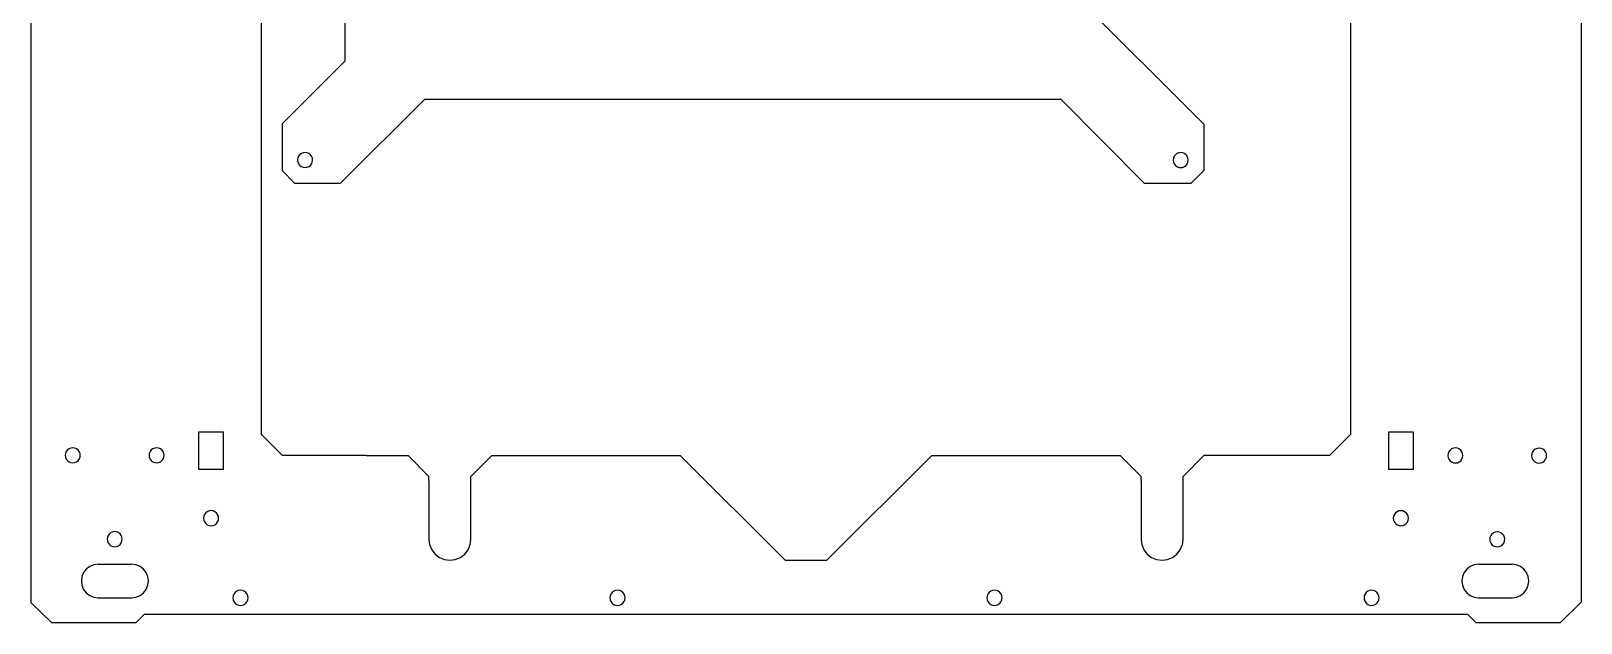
# Model space of a CAD drawing. Header units: inches. Extents: x -310 to 310, y -185 to 185.
# Drawn here: x -310.5 to 59.5, y -185 to -43.7 of the extents above; entities that cross this region are included whole.
import ezdxf

# ---------------------------------------------------------------- set-up
doc = ezdxf.new("R2010")
doc.units = ezdxf.units.IN
doc.header["$MEASUREMENT"] = 0
doc.layers.add('ProfileEdges', color=7, linetype='Continuous')

msp = doc.modelspace()

# ---------------------------------------------------------------- linework, layer by layer
at = {"color": 12, "true_color": 0xcc0000}
for p, q in [((-310.47, -180.22), (-310.47, 179.97)), ((59.53, 179.97), (59.53, -180.03)), ((-305.47, -185.03), (-310.47, -180.22)), ((59.53, -180.03), (54.53, -185.03)), ((-283.47, -183.03), (-285.47, -185.03)), ((32.53, -183.03), (-283.47, -183.03)), ((34.53, -185.03), (32.53, -183.03)), ((-285.47, -185.03), (-305.47, -185.03)), ((54.53, -185.03), (34.53, -185.03))]:
    msp.add_line(p, q, dxfattribs=at)
at = {"color": 48, "true_color": 0x663300}
for p, q in [((-255.47, -140.03), (-255.47, 139.97)), ((4.53, 139.97), (4.53, -140.03)), ((-250.47, -145.03), (-255.47, -140.03)), ((4.53, -140.03), (-0.47, -145.03)), ((-230.47, -145.03), (-250.47, -145.03)), ((-230.47, -145.03), (-220.47, -145.03)), ((-220.47, -145.03), (-215.47, -150.03)), ((-205.47, -150.03), (-200.47, -145.03)), ((-200.47, -145.03), (-155.47, -145.03)), ((-130.47, -170.03), (-155.47, -145.03)), ((-120.47, -170.03), (-95.47, -145.03)), ((-95.47, -145.03), (-50.47, -145.03)), ((-45.47, -150.03), (-50.47, -145.03)), ((-35.47, -150.03), (-30.47, -145.03)), ((-20.47, -145.03), (-30.47, -145.03)), ((-0.47, -145.03), (-20.47, -145.03)), ((-215.47, -151.03), (-215.47, -150.03)), ((-215.47, -151.03), (-215.47, -165.1)), ((-205.47, -151.03), (-205.47, -150.03)), ((-205.47, -165.1), (-205.47, -151.03)), ((-45.47, -151.03), (-45.47, -150.03)), ((-45.47, -151.03), (-45.47, -165.1)), ((-35.47, -151.03), (-35.47, -150.03)), ((-35.47, -165.1), (-35.47, -151.03)), ((-215.47, -165.1), (-215.31, -166.33)), ((-215.31, -166.33), (-214.81, -167.54)), ((-206.13, -167.54), (-205.63, -166.33)), ((-205.63, -166.33), (-205.47, -165.1)), ((-45.47, -165.1), (-45.31, -166.33)), ((-45.31, -166.33), (-44.81, -167.54)), ((-36.13, -167.54), (-35.63, -166.33)), ((-35.63, -166.33), (-35.47, -165.1)), ((-214.81, -167.54), (-214.01, -168.57)), ((-214.01, -168.57), (-212.98, -169.37)), ((-212.98, -169.37), (-211.77, -169.87)), ((-211.77, -169.87), (-210.47, -170.04)), ((-210.47, -170.04), (-209.18, -169.87)), ((-209.18, -169.87), (-207.97, -169.37)), ((-207.97, -169.37), (-206.93, -168.57)), ((-206.93, -168.57), (-206.13, -167.54)), ((-130.47, -170.03), (-120.47, -170.03)), ((-44.81, -167.54), (-44.01, -168.57)), ((-44.01, -168.57), (-42.98, -169.37)), ((-42.98, -169.37), (-41.77, -169.87)), ((-41.77, -169.87), (-40.47, -170.04)), ((-40.47, -170.04), (-39.18, -169.87)), ((-39.18, -169.87), (-37.97, -169.37)), ((-37.97, -169.37), (-36.93, -168.57)), ((-36.93, -168.57), (-36.13, -167.54))]:
    msp.add_line(p, q, dxfattribs=at)
at = {"color": 2, "true_color": 0xffff00}
for p, q in [((-246.6, -73.6), (-246.79, -74.04)), ((-246.31, -73.23), (-246.6, -73.6)), ((-245.93, -72.95), (-246.31, -73.23)), ((-245.5, -72.78), (-245.93, -72.95)), ((-245.03, -72.72), (-245.5, -72.78)), ((-244.57, -72.79), (-245.03, -72.72)), ((-244.13, -72.97), (-244.57, -72.79)), ((-243.77, -73.26), (-244.13, -72.97)), ((-243.48, -73.64), (-243.77, -73.26)), ((-243.31, -74.08), (-243.48, -73.64)), ((-37.59, -73.64), (-37.77, -74.08)), ((-37.3, -73.27), (-37.59, -73.64)), ((-36.93, -72.98), (-37.3, -73.27)), ((-36.5, -72.8), (-36.93, -72.98)), ((-36.03, -72.74), (-36.5, -72.8)), ((-35.57, -72.8), (-36.03, -72.74)), ((-35.13, -72.98), (-35.57, -72.8)), ((-34.76, -73.27), (-35.13, -72.98)), ((-34.47, -73.64), (-34.76, -73.27)), ((-34.29, -74.08), (-34.47, -73.64)), ((-246.79, -74.04), (-246.85, -74.5)), ((-246.85, -74.5), (-246.8, -74.97)), ((-246.8, -74.97), (-246.62, -75.4)), ((-246.62, -75.4), (-246.34, -75.78)), ((-246.34, -75.78), (-245.97, -76.07)), ((-245.97, -76.07), (-245.54, -76.25)), ((-245.54, -76.25), (-245.07, -76.32)), ((-245.07, -76.32), (-244.61, -76.27)), ((-244.61, -76.27), (-244.17, -76.09)), ((-244.17, -76.09), (-243.79, -75.81)), ((-243.79, -75.81), (-243.5, -75.44)), ((-243.5, -75.44), (-243.32, -75.01)), ((-243.32, -75.01), (-243.25, -74.54)), ((-243.25, -74.54), (-243.31, -74.08)), ((-37.77, -74.08), (-37.83, -74.54)), ((-37.83, -74.54), (-37.77, -75.01)), ((-37.77, -75.01), (-37.59, -75.44)), ((-37.59, -75.44), (-37.3, -75.82)), ((-37.3, -75.82), (-36.93, -76.1)), ((-36.93, -76.1), (-36.5, -76.28)), ((-36.5, -76.28), (-36.03, -76.34)), ((-36.03, -76.34), (-35.57, -76.28)), ((-35.57, -76.28), (-35.13, -76.1)), ((-35.13, -76.1), (-34.76, -75.82)), ((-34.76, -75.82), (-34.47, -75.44)), ((-34.47, -75.44), (-34.29, -75.01)), ((-34.23, -74.54), (-34.29, -74.08)), ((-34.29, -75.01), (-34.23, -74.54)), ((-270.37, -148.38), (-270.37, -139.38)), ((13.63, -148.38), (13.63, -139.38)), ((-302.06, -144.11), (-302.24, -144.55)), ((-301.78, -143.74), (-302.06, -144.11)), ((-301.4, -143.45), (-301.78, -143.74)), ((-300.97, -143.27), (-301.4, -143.45)), ((-300.5, -143.21), (-300.97, -143.27)), ((-300.04, -143.27), (-300.5, -143.21)), ((-299.6, -143.45), (-300.04, -143.27)), ((-299.23, -143.74), (-299.6, -143.45)), ((-298.94, -144.11), (-299.23, -143.74)), ((-298.76, -144.55), (-298.94, -144.11)), ((-282.05, -144.11), (-282.23, -144.55)), ((-281.76, -143.74), (-282.05, -144.11)), ((-281.39, -143.45), (-281.76, -143.74)), ((-280.95, -143.27), (-281.39, -143.45)), ((-280.49, -143.21), (-280.95, -143.27)), ((-280.02, -143.27), (-280.49, -143.21)), ((-279.59, -143.45), (-280.02, -143.27)), ((-279.22, -143.74), (-279.59, -143.45)), ((-278.93, -144.11), (-279.22, -143.74)), ((-278.75, -144.55), (-278.93, -144.11)), ((27.98, -144.14), (27.8, -144.58)), ((28.27, -143.77), (27.98, -144.14)), ((28.64, -143.48), (28.27, -143.77)), ((29.08, -143.3), (28.64, -143.48)), ((29.54, -143.24), (29.08, -143.3)), ((30.01, -143.3), (29.54, -143.24)), ((30.44, -143.48), (30.01, -143.3)), ((30.82, -143.77), (30.44, -143.48)), ((31.1, -144.14), (30.82, -143.77)), ((31.28, -144.57), (31.1, -144.14)), ((47.96, -144.19), (47.78, -144.62)), ((48.25, -143.81), (47.96, -144.19)), ((48.62, -143.53), (48.25, -143.81)), ((49.06, -143.35), (48.62, -143.53)), ((49.52, -143.29), (49.06, -143.35)), ((49.99, -143.35), (49.52, -143.29)), ((50.42, -143.53), (49.99, -143.35)), ((50.79, -143.81), (50.42, -143.53)), ((51.08, -144.19), (50.79, -143.81)), ((51.26, -144.62), (51.08, -144.19)), ((-302.24, -144.55), (-302.3, -145.01)), ((-302.3, -145.01), (-302.24, -145.48)), ((-302.24, -145.48), (-302.06, -145.91)), ((-302.06, -145.91), (-301.78, -146.28)), ((-301.78, -146.28), (-301.4, -146.57)), ((-301.4, -146.57), (-300.97, -146.75)), ((-300.97, -146.75), (-300.5, -146.81)), ((-300.5, -146.81), (-300.04, -146.75)), ((-300.04, -146.75), (-299.6, -146.57)), ((-299.6, -146.57), (-299.23, -146.28)), ((-299.23, -146.28), (-298.94, -145.91)), ((-298.94, -145.91), (-298.76, -145.48)), ((-298.7, -145.01), (-298.76, -144.55)), ((-298.76, -145.48), (-298.7, -145.01)), ((-282.23, -144.55), (-282.29, -145.01)), ((-282.29, -145.01), (-282.23, -145.48)), ((-282.23, -145.48), (-282.05, -145.91)), ((-282.05, -145.91), (-281.76, -146.28)), ((-281.76, -146.28), (-281.39, -146.57)), ((-281.39, -146.57), (-280.95, -146.75)), ((-280.95, -146.75), (-280.49, -146.81)), ((-280.49, -146.81), (-280.02, -146.75)), ((-280.02, -146.75), (-279.59, -146.57)), ((-279.59, -146.57), (-279.22, -146.28)), ((-279.22, -146.28), (-278.93, -145.91)), ((-278.93, -145.91), (-278.75, -145.48)), ((-278.69, -145.01), (-278.75, -144.55)), ((-278.75, -145.48), (-278.69, -145.01)), ((27.8, -144.58), (27.74, -145.04)), ((27.74, -145.04), (27.8, -145.51)), ((27.8, -145.51), (27.98, -145.94)), ((27.98, -145.94), (28.27, -146.31)), ((28.27, -146.31), (28.64, -146.6)), ((28.64, -146.6), (29.08, -146.78)), ((29.08, -146.78), (29.54, -146.84)), ((29.54, -146.84), (30.01, -146.78)), ((30.01, -146.78), (30.44, -146.6)), ((30.44, -146.6), (30.82, -146.31)), ((30.82, -146.31), (31.1, -145.94)), ((31.1, -145.94), (31.28, -145.51)), ((31.34, -145.04), (31.28, -144.57)), ((31.28, -145.51), (31.34, -145.04)), ((47.78, -144.62), (47.72, -145.09)), ((47.72, -145.09), (47.78, -145.55)), ((47.78, -145.55), (47.96, -145.99)), ((47.96, -145.99), (48.25, -146.36)), ((48.25, -146.36), (48.62, -146.64)), ((48.62, -146.64), (49.06, -146.82)), ((49.06, -146.82), (49.52, -146.89)), ((49.52, -146.89), (49.99, -146.82)), ((49.99, -146.82), (50.42, -146.64)), ((50.42, -146.64), (50.79, -146.36)), ((50.79, -146.36), (51.08, -145.99)), ((51.08, -145.99), (51.26, -145.55)), ((51.32, -145.09), (51.26, -144.62)), ((51.26, -145.55), (51.32, -145.09)), ((-268.76, -158.75), (-269.05, -159.12)), ((-268.39, -158.46), (-268.76, -158.75)), ((-267.95, -158.28), (-268.39, -158.46)), ((-267.49, -158.22), (-267.95, -158.28)), ((-267.02, -158.28), (-267.49, -158.22)), ((-266.59, -158.46), (-267.02, -158.28)), ((-266.22, -158.75), (-266.59, -158.46)), ((-265.93, -159.12), (-266.22, -158.75)), ((15.26, -158.76), (14.97, -159.13)), ((15.63, -158.47), (15.26, -158.76)), ((16.06, -158.29), (15.63, -158.47)), ((16.53, -158.23), (16.06, -158.29)), ((16.99, -158.29), (16.53, -158.23)), ((17.43, -158.47), (16.99, -158.29)), ((17.8, -158.76), (17.43, -158.47)), ((18.09, -159.13), (17.8, -158.76)), ((-269.23, -159.56), (-269.29, -160.02)), ((-269.29, -160.02), (-269.23, -160.49)), ((-269.05, -159.12), (-269.23, -159.56)), ((-269.23, -160.49), (-269.05, -160.92)), ((-269.05, -160.92), (-268.76, -161.29)), ((-268.76, -161.29), (-268.39, -161.58)), ((-268.39, -161.58), (-267.95, -161.76)), ((-267.95, -161.76), (-267.49, -161.82)), ((-267.49, -161.82), (-267.02, -161.76)), ((-267.02, -161.76), (-266.59, -161.58)), ((-266.59, -161.58), (-266.22, -161.29)), ((-266.22, -161.29), (-265.93, -160.92)), ((-265.75, -159.56), (-265.93, -159.12)), ((-265.93, -160.92), (-265.75, -160.49)), ((-265.69, -160.02), (-265.75, -159.56)), ((-265.75, -160.49), (-265.69, -160.02)), ((14.79, -159.57), (14.73, -160.03)), ((14.73, -160.03), (14.79, -160.5)), ((14.97, -159.13), (14.79, -159.57)), ((14.79, -160.5), (14.97, -160.93)), ((14.97, -160.93), (15.26, -161.3)), ((15.26, -161.3), (15.63, -161.59)), ((15.63, -161.59), (16.06, -161.77)), ((16.06, -161.77), (16.53, -161.83)), ((16.53, -161.83), (16.99, -161.77)), ((16.99, -161.77), (17.43, -161.59)), ((17.43, -161.59), (17.8, -161.3)), ((17.8, -161.3), (18.09, -160.93)), ((18.27, -159.57), (18.09, -159.13)), ((18.09, -160.93), (18.27, -160.5)), ((18.33, -160.03), (18.27, -159.57)), ((18.27, -160.5), (18.33, -160.03)), ((-292.23, -164.56), (-292.3, -165.03)), ((-292.3, -165.03), (-292.23, -165.49)), ((-292.05, -164.13), (-292.23, -164.56)), ((-292.23, -165.49), (-292.05, -165.93)), ((-291.77, -163.75), (-292.05, -164.13)), ((-292.05, -165.93), (-291.77, -166.3)), ((-291.4, -163.47), (-291.77, -163.75)), ((-291.77, -166.3), (-291.4, -166.58)), ((-290.96, -163.29), (-291.4, -163.47)), ((-290.5, -163.22), (-290.96, -163.29)), ((-290.03, -163.29), (-290.5, -163.22)), ((-289.6, -163.47), (-290.03, -163.29)), ((-289.22, -163.75), (-289.6, -163.47)), ((-289.6, -166.58), (-289.22, -166.3)), ((-288.94, -164.12), (-289.22, -163.75)), ((-289.22, -166.3), (-288.94, -165.92)), ((-288.76, -164.56), (-288.94, -164.12)), ((-288.94, -165.92), (-288.76, -165.49)), ((-288.7, -165.02), (-288.76, -164.56)), ((-288.76, -165.49), (-288.7, -165.02)), ((37.79, -164.6), (37.73, -165.06)), ((37.73, -165.06), (37.79, -165.53)), ((37.97, -164.16), (37.79, -164.6)), ((37.79, -165.53), (37.97, -165.96)), ((38.26, -163.79), (37.97, -164.16)), ((37.97, -165.96), (38.26, -166.34)), ((38.63, -163.51), (38.26, -163.79)), ((38.26, -166.34), (38.63, -166.62)), ((39.07, -163.33), (38.63, -163.51)), ((39.53, -163.26), (39.07, -163.33)), ((40, -163.33), (39.53, -163.26)), ((40.43, -163.51), (40, -163.33)), ((40.8, -163.79), (40.43, -163.51)), ((40.43, -166.62), (40.81, -166.34)), ((41.09, -164.16), (40.8, -163.79)), ((40.81, -166.34), (41.09, -165.96)), ((41.27, -164.6), (41.09, -164.16)), ((41.09, -165.96), (41.27, -165.53)), ((41.33, -165.06), (41.27, -164.6)), ((41.27, -165.53), (41.33, -165.06)), ((-291.4, -166.58), (-290.96, -166.76)), ((-290.96, -166.76), (-290.5, -166.82)), ((-290.5, -166.82), (-290.03, -166.76)), ((-290.03, -166.76), (-289.6, -166.58)), ((38.63, -166.62), (39.07, -166.8)), ((39.07, -166.8), (39.53, -166.86)), ((39.53, -166.86), (40, -166.8)), ((40, -166.8), (40.43, -166.62)), ((-297.91, -173), (-298.31, -173.96)), ((-297.27, -172.17), (-297.91, -173)), ((-296.44, -171.53), (-297.27, -172.17)), ((-295.48, -171.13), (-296.44, -171.53)), ((-294.44, -171), (-295.48, -171.13)), ((-294.44, -171), (-286.45, -171)), ((-285.41, -171.13), (-286.45, -171)), ((-284.45, -171.53), (-285.41, -171.13)), ((-283.62, -172.17), (-284.45, -171.53)), ((-282.98, -173), (-283.62, -172.17)), ((-282.59, -173.96), (-282.98, -173)), ((31.63, -173), (31.23, -173.96)), ((32.26, -172.17), (31.63, -173)), ((33.09, -171.53), (32.26, -172.17)), ((34.06, -171.13), (33.09, -171.53)), ((35.09, -171), (34.06, -171.13)), ((35.09, -171), (43.09, -171)), ((44.12, -171.13), (43.09, -171)), ((45.09, -171.53), (44.12, -171.13)), ((45.92, -172.17), (45.09, -171.53)), ((46.55, -173), (45.92, -172.17)), ((46.95, -173.96), (46.55, -173)), ((-298.31, -173.96), (-298.44, -175)), ((-298.44, -175), (-298.31, -176.03)), ((-298.31, -176.03), (-297.91, -177)), ((-297.91, -177), (-297.27, -177.82)), ((-283.62, -177.82), (-282.98, -177)), ((-282.98, -177), (-282.59, -176.03)), ((-282.45, -175), (-282.59, -173.96)), ((-282.59, -176.03), (-282.45, -175)), ((-261.37, -177.47), (-261.74, -177.76)), ((-260.94, -177.29), (-261.37, -177.47)), ((-260.47, -177.23), (-260.94, -177.29)), ((-260.01, -177.29), (-260.47, -177.23)), ((-259.57, -177.47), (-260.01, -177.29)), ((-259.2, -177.76), (-259.57, -177.47)), ((-171.37, -177.47), (-171.74, -177.76)), ((-170.94, -177.29), (-171.37, -177.47)), ((-170.47, -177.23), (-170.94, -177.29)), ((-170.01, -177.29), (-170.47, -177.23)), ((-169.57, -177.47), (-170.01, -177.29)), ((-169.2, -177.76), (-169.57, -177.47)), ((-81.37, -177.47), (-81.74, -177.76)), ((-80.94, -177.29), (-81.37, -177.47)), ((-80.47, -177.23), (-80.94, -177.29)), ((-80.01, -177.29), (-80.47, -177.23)), ((-79.57, -177.47), (-80.01, -177.29)), ((-79.2, -177.76), (-79.57, -177.47)), ((8.63, -177.47), (8.26, -177.76)), ((9.06, -177.29), (8.63, -177.47)), ((9.53, -177.23), (9.06, -177.29)), ((9.99, -177.29), (9.53, -177.23)), ((10.43, -177.47), (9.99, -177.29)), ((10.8, -177.76), (10.43, -177.47)), ((31.23, -173.96), (31.09, -175)), ((31.09, -175), (31.23, -176.03)), ((31.23, -176.03), (31.63, -177)), ((31.63, -177), (32.26, -177.82)), ((45.92, -177.82), (46.55, -177)), ((46.55, -177), (46.95, -176.03)), ((47.09, -175), (46.95, -173.96)), ((46.95, -176.03), (47.09, -175)), ((-297.27, -177.82), (-296.44, -178.46)), ((-296.44, -178.46), (-295.48, -178.86)), ((-295.48, -178.86), (-294.44, -179)), ((-294.44, -179), (-286.38, -179)), ((-286.38, -179), (-285.41, -178.86)), ((-285.41, -178.86), (-284.45, -178.46)), ((-284.45, -178.46), (-283.62, -177.82)), ((-262.21, -178.57), (-262.27, -179.03)), ((-262.27, -179.03), (-262.21, -179.5)), ((-262.03, -178.13), (-262.21, -178.57)), ((-262.21, -179.5), (-262.03, -179.93)), ((-261.74, -177.76), (-262.03, -178.13)), ((-262.03, -179.93), (-261.74, -180.3)), ((-261.74, -180.3), (-261.37, -180.59)), ((-261.37, -180.59), (-260.94, -180.77)), ((-260.94, -180.77), (-260.47, -180.83)), ((-260.47, -180.83), (-260.01, -180.77)), ((-260.01, -180.77), (-259.57, -180.59)), ((-259.57, -180.59), (-259.2, -180.3)), ((-258.91, -178.13), (-259.2, -177.76)), ((-259.2, -180.3), (-258.91, -179.93)), ((-258.73, -178.57), (-258.91, -178.13)), ((-258.91, -179.93), (-258.73, -179.5)), ((-258.67, -179.03), (-258.73, -178.57)), ((-258.73, -179.5), (-258.67, -179.03)), ((-172.21, -178.57), (-172.27, -179.03)), ((-172.27, -179.03), (-172.21, -179.5)), ((-172.03, -178.13), (-172.21, -178.57)), ((-172.21, -179.5), (-172.03, -179.93)), ((-171.74, -177.76), (-172.03, -178.13)), ((-172.03, -179.93), (-171.74, -180.3)), ((-171.74, -180.3), (-171.37, -180.59)), ((-171.37, -180.59), (-170.94, -180.77)), ((-170.94, -180.77), (-170.47, -180.83)), ((-170.47, -180.83), (-170.01, -180.77)), ((-170.01, -180.77), (-169.57, -180.59)), ((-169.57, -180.59), (-169.2, -180.3)), ((-168.91, -178.13), (-169.2, -177.76)), ((-169.2, -180.3), (-168.91, -179.93)), ((-168.73, -178.57), (-168.91, -178.13)), ((-168.91, -179.93), (-168.73, -179.5)), ((-168.67, -179.03), (-168.73, -178.57)), ((-168.73, -179.5), (-168.67, -179.03)), ((-82.21, -178.57), (-82.27, -179.03)), ((-82.27, -179.03), (-82.21, -179.5)), ((-82.03, -178.13), (-82.21, -178.57)), ((-82.21, -179.5), (-82.03, -179.93)), ((-81.74, -177.76), (-82.03, -178.13)), ((-82.03, -179.93), (-81.74, -180.3)), ((-81.74, -180.3), (-81.37, -180.59)), ((-81.37, -180.59), (-80.94, -180.77)), ((-80.94, -180.77), (-80.47, -180.83)), ((-80.47, -180.83), (-80.01, -180.77)), ((-80.01, -180.77), (-79.57, -180.59)), ((-79.57, -180.59), (-79.2, -180.3)), ((-78.91, -178.13), (-79.2, -177.76)), ((-79.2, -180.3), (-78.91, -179.93)), ((-78.73, -178.57), (-78.91, -178.13)), ((-78.91, -179.93), (-78.73, -179.5)), ((-78.67, -179.03), (-78.73, -178.57)), ((-78.73, -179.5), (-78.67, -179.03)), ((7.79, -178.57), (7.73, -179.03)), ((7.73, -179.03), (7.79, -179.5)), ((7.97, -178.13), (7.79, -178.57)), ((7.79, -179.5), (7.97, -179.93)), ((8.26, -177.76), (7.97, -178.13)), ((7.97, -179.93), (8.26, -180.3)), ((8.26, -180.3), (8.63, -180.59)), ((8.63, -180.59), (9.06, -180.77)), ((9.06, -180.77), (9.53, -180.83)), ((9.53, -180.83), (9.99, -180.77)), ((9.99, -180.77), (10.43, -180.59)), ((10.43, -180.59), (10.8, -180.3)), ((11.09, -178.13), (10.8, -177.76)), ((10.8, -180.3), (11.09, -179.93)), ((11.27, -178.57), (11.09, -178.13)), ((11.09, -179.93), (11.27, -179.5)), ((11.33, -179.03), (11.27, -178.57)), ((11.27, -179.5), (11.33, -179.03)), ((32.26, -177.82), (33.09, -178.46)), ((33.09, -178.46), (34.06, -178.86)), ((34.06, -178.86), (35.09, -179)), ((35.09, -179), (39.25, -179)), ((39.25, -179), (39.53, -179.03)), ((39.25, -179), (39.81, -179)), ((39.53, -179.03), (39.81, -179)), ((39.81, -179), (43.16, -179)), ((43.16, -179), (44.12, -178.86)), ((44.12, -178.86), (45.09, -178.46)), ((45.09, -178.46), (45.92, -177.82))]:
    msp.add_line(p, q, dxfattribs=at)
at = {"color": 30, "true_color": 0xff7f00}
for p, q in [((-250.54, -77.03), (-247.54, -80.03)), ((-33.54, -80.03), (-30.54, -77.03))]:
    msp.add_line(p, q, dxfattribs=at)
at = {"layer": 'ProfileEdges', "color": 30, "true_color": 0xff7f00}
for p, q in [((-235.54, -33.03), (-235.54, -50.96)), ((-30.54, -65.94), (-65.54, -30.97)), ((-235.54, -50.96), (-250.54, -65.92)), ((-216.48, -60.03), (-236.58, -80.03)), ((-216.48, -60.03), (-64.62, -60.03)), ((-64.62, -60.03), (-44.72, -80.03)), ((-250.54, -65.92), (-250.54, -77.03)), ((-30.54, -65.94), (-30.54, -77.03)), ((-247.54, -80.03), (-236.58, -80.03)), ((-44.72, -80.03), (-33.54, -80.03))]:
    msp.add_line(p, q, dxfattribs=at)
at = {"layer": 'ProfileEdges'}
for p, q in [((-270.37, -139.38), (-264.57, -139.38)), ((-264.57, -139.38), (-264.57, -148.38)), ((13.63, -139.38), (19.43, -139.38)), ((19.43, -139.38), (19.43, -148.38)), ((-264.57, -148.38), (-270.37, -148.38)), ((19.43, -148.38), (13.63, -148.38))]:
    msp.add_line(p, q, dxfattribs=at)

doc.saveas('drawing.dxf')
